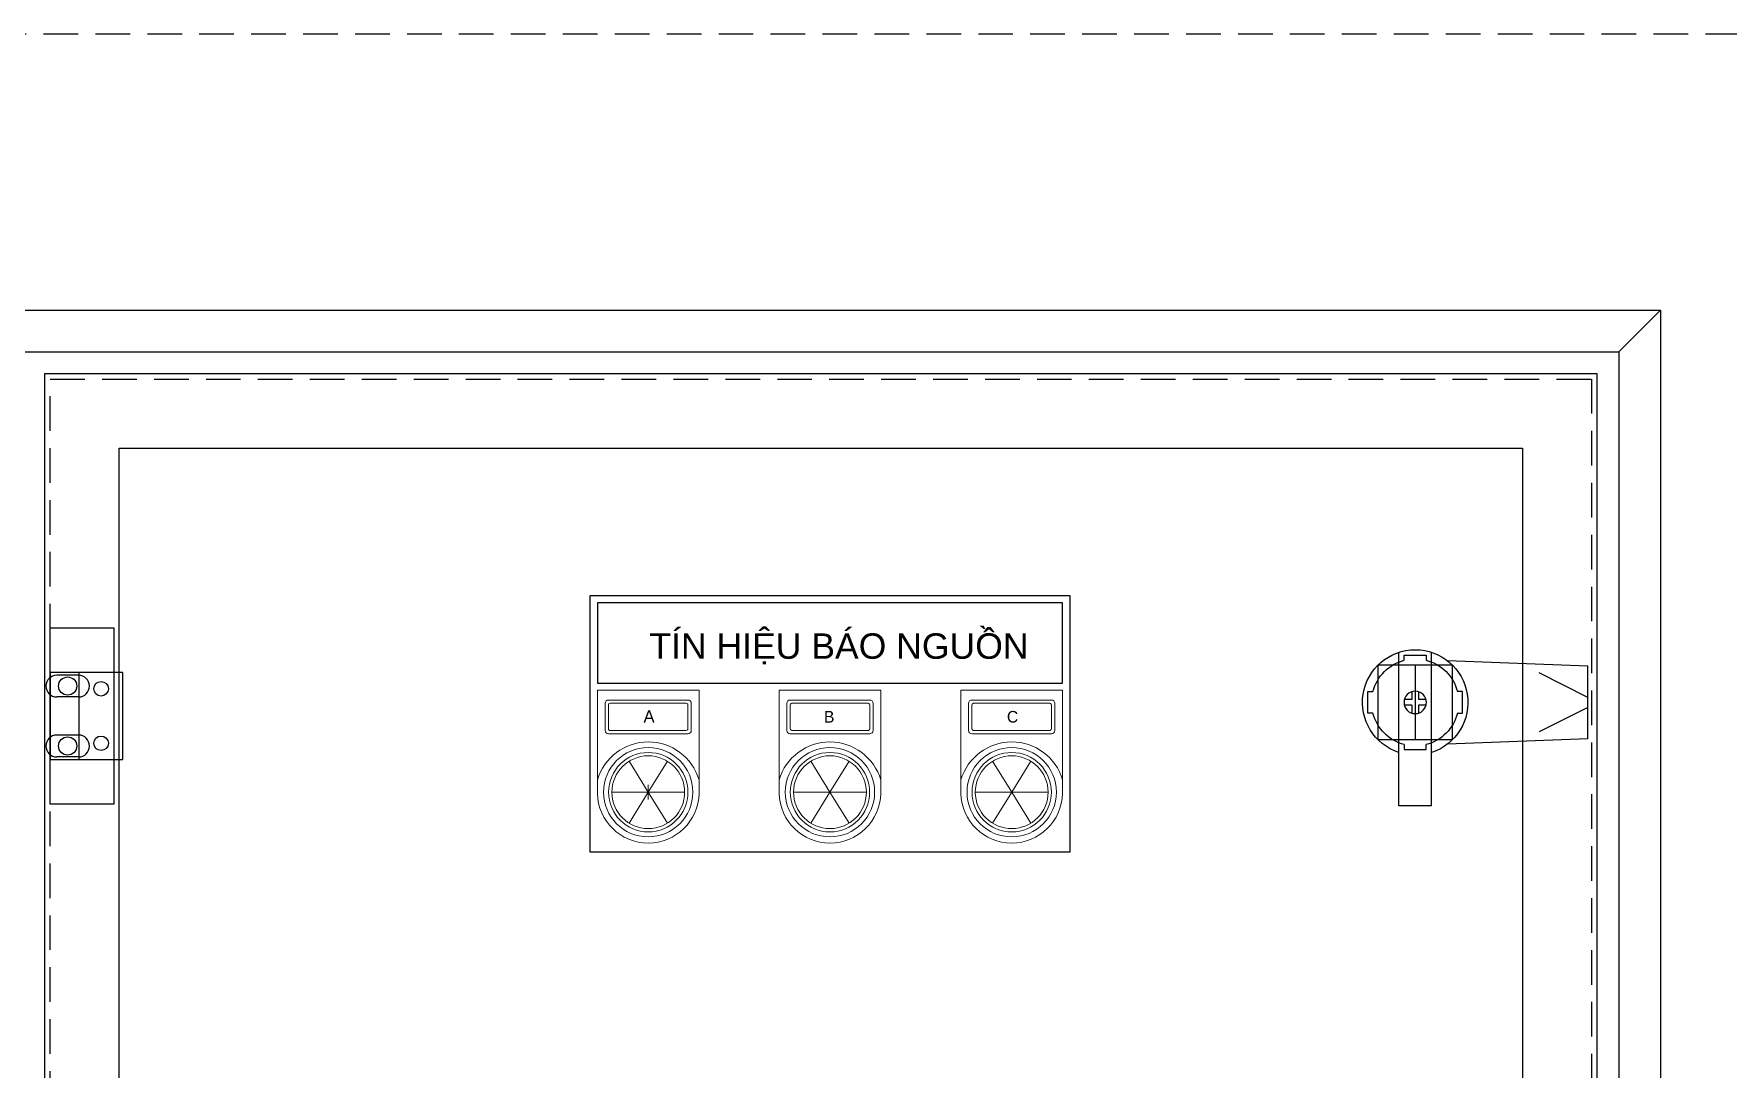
# Model space of a CAD drawing. Header units: millimetres. Extents: x 0 to 6126, y 0 to 4331.
# Drawn here: x 1880.7 to 2346.8, y 3712.5 to 3997.5 of the extents above; entities that cross this region are included whole.
import ezdxf
from ezdxf.enums import TextEntityAlignment as Align

# ---------------------------------------------------------------- set-up
doc = ezdxf.new("R2010")
doc.units = ezdxf.units.MM
doc.linetypes.add('HIDDEN2', pattern=[4.7625, 3.175, -1.5875])
for name, color, linetype in [('01', 7, 'HIDDEN2'), ('DIMENSION', 4, 'Continuous'), ('HEATER', 1, 'Continuous'), ('Text', 4, 'Continuous'), ('TEXTE', 131, 'Continuous'), ('THIET BI', 2, 'Continuous')]:
    doc.layers.add(name, color=color, linetype=linetype)
doc.layers.add('07', color=5, linetype='Continuous', lineweight=5)
doc.styles.add('Arial-Black', font='txt')
doc.styles.add('chuviet', font='arial.ttf')

# ---------------------------------------------------------------- blocks, each defined once
blk = doc.blocks.new('ovan6x9')
at = {"color": 2}
for p, q in [((2, 6), (8, 6)), ((2, 0), (8, 0))]:
    blk.add_line(p, q, dxfattribs=at)
for centre, start, end in [((2, 3), 90, 270), ((8, 3), 270, 90)]:
    blk.add_arc(centre, 3, start, end, dxfattribs=at)
blk = doc.blocks.new('HL036-1-1')
at = {"color": 1}
blk.add_line((9.5, 36.25), (9.5, 12.25), dxfattribs=at)
for points in [[(0, 48.5), (17.5, 48.5), (17.5, 0), (0, 0)], [(-2.5, 12.25), (17.5, 12.25), (17.5, 36.25), (-2.5, 36.25)]]:
    blk.add_lwpolyline(points, close=True, dxfattribs=at)
for centre, radius in [((3.5, 31.75), 2), ((12.7, 32.5), 2.5), ((3.5, 16.75), 2), ((12.7, 16), 2.5)]:
    blk.add_circle(centre, radius, dxfattribs=at)
blk = doc.blocks.new('SDGFGHGHG')
at = {"layer": 'HEATER'}
for p, q in [((860935.94, 570742.02), (860935.94, 570784.31)), ((860944.94, 570742.02), (860944.94, 570784.31)), ((860892.94, 570780.52), (860931.57, 570781.99)), ((860892.94, 570760.52), (860892.94, 570780.52)), ((860892.94, 570771.9), (860906.33, 570778.66)), ((860937.46, 570771.28), (860939.54, 570771.28)), ((860939.54, 570773.47), (860939.54, 570771.28)), ((860941.34, 570773.47), (860941.34, 570771.28)), ((860941.34, 570771.28), (860943.43, 570771.28)), ((860892.94, 570769.15), (860906.33, 570762.38)), ((860937.46, 570769.77), (860939.54, 570769.77)), ((860939.54, 570769.77), (860939.54, 570767.58)), ((860941.34, 570769.77), (860941.34, 570767.58)), ((860941.34, 570769.77), (860943.43, 570769.77)), ((860892.94, 570760.52), (860931.57, 570759.05)), ((860935.94, 570742.02), (860944.94, 570742.02))]:
    blk.add_line(p, q, dxfattribs=at)
blk.add_circle((860940.44, 570770.52), 3.08, dxfattribs=at)
blk.add_arc((860940.44, 570770.52), 14.5, 288.08, 251.92, dxfattribs=at)
blk = doc.blocks.new('SĐFHGGH')
at = {"layer": 'HEATER'}
for points in [[(860943.44, 570717.03), (860943.44, 570718.41), (860937.44, 570718.41), (860937.44, 570717.03)], [(860928.83, 570702.41), (860927.44, 570702.41), (860927.44, 570708.41), (860928.83, 570708.41)], [(860952.06, 570702.41), (860953.44, 570702.41), (860953.44, 570708.41), (860952.06, 570708.41)], [(860943.44, 570693.79), (860943.44, 570692.41), (860937.44, 570692.41), (860937.44, 570693.79)]]:
    blk.add_lwpolyline(points, dxfattribs=at)
for start, end in [(104.4775, 165.5225), (14.4775, 75.5225), (194.4775, 255.5225), (284.4775, 345.5225)]:
    blk.add_arc((860940.44, 570705.41), 12, start, end, dxfattribs=at)
blk = doc.blocks.new('MS722')
for name, p in [('SDGFGHGHG', (-860940.44, -570770.52)), ('SĐFHGGH', (-860940.44, -570705.41))]:
    blk.add_blockref(name, p)
blk = doc.blocks.new('Den Bao - TC _ Phase - S')
at = {"layer": '01', "color": 4, "linetype": 'Continuous', "lineweight": 5, "ltscale": 5}
blk.add_lwpolyline([(1577.03, 3244.86), (1603.22, 3244.86, 0.414214), (1603.78, 3245.43), (1603.78, 3253.64, 0.414214), (1603.22, 3254.21), (1577.03, 3254.21, 0.414214), (1576.46, 3253.64), (1576.46, 3245.43, 0.414214)], format="xyb", close=True, dxfattribs=at)
at = {"layer": '07', "color": 171, "linetype": 'Continuous', "lineweight": 5}
for p, q in [((1572.65, 3258.67), (1607.6, 3258.67)), ((1572.65, 3223.22), (1572.65, 3258.67)), ((1607.6, 3223.22), (1607.6, 3258.67))]:
    blk.add_line(p, q, dxfattribs=at)
at = {"layer": '07', "color": 2, "linetype": 'Continuous', "lineweight": 5, "ltscale": 3}
for p, q in [((1583.54, 3234.28), (1590.12, 3223.62)), ((1596.7, 3234.28), (1590.12, 3223.62)), ((1590.12, 3223.62), (1577.6, 3223.62)), ((1583.54, 3212.97), (1590.12, 3223.62)), ((1596.7, 3212.97), (1590.12, 3223.62)), ((1590.13, 3223.62), (1602.65, 3223.62))]:
    blk.add_line(p, q, dxfattribs=at)
at = {"layer": '07', "color": 6, "linetype": 'Continuous', "lineweight": 5, "ltscale": 3}
blk.add_lwpolyline([(1576.46, 3243.72), (1603.78, 3243.72, 0.414214), (1604.92, 3244.86), (1604.92, 3254.21, 0.414214), (1603.78, 3255.34), (1576.46, 3255.34, 0.414214), (1575.32, 3254.21), (1575.32, 3244.86, 0.414214)], format="xyb", close=True, dxfattribs=at)
at = {"layer": '07', "color": 2, "linetype": 'Continuous', "lineweight": 5, "ltscale": 3}
blk.add_circle((1590.13, 3223.62), 12.52, dxfattribs=at)
at = {"layer": '07', "color": 171, "linetype": 'Continuous', "lineweight": 5}
for centre, radius, start, end in [((1590.13, 3222.69), 18.23, 16.53877, 163.56934), ((1590.12, 3223.62), 17.48, 181.32642, 358.67358)]:
    blk.add_arc(centre, radius, start, end, dxfattribs=at)
at = {"layer": 'DIMENSION', "color": 133, "linetype": 'Continuous', "lineweight": 5}
for centre, radius in [((1590.12, 3223.62), 15.36), ((1590.13, 3223.62), 13.65)]:
    blk.add_circle(centre, radius, dxfattribs=at)
at = {"layer": '01', "color": 2, "linetype": 'Continuous', "lineweight": 5, "style": 'Arial-Black'}
blk.add_attdef('T-SP', text='', height=3, dxfattribs=at).set_placement((1590.41, 3247.57), align=Align.CENTER)
blk = doc.blocks.new('Centre')
at = {"layer": '07', "color": 1, "linetype": 'Continuous', "lineweight": 5}
for p, q in [((48340.87, -2661.67), (48345.87, -2661.67)), ((48343.37, -2659.17), (48343.37, -2664.17))]:
    blk.add_line(p, q, dxfattribs=at)
blk = doc.blocks.new('Den Bao - TC _ Phase - R')
at = {"layer": '01', "color": 4, "linetype": 'Continuous', "lineweight": 5, "ltscale": 5}
blk.add_lwpolyline([(1477.03, 3244.86), (1503.22, 3244.86, 0.414214), (1503.78, 3245.43), (1503.78, 3253.64, 0.414214), (1503.22, 3254.21), (1477.03, 3254.21, 0.414214), (1476.46, 3253.64), (1476.46, 3245.43, 0.414214)], format="xyb", close=True, dxfattribs=at)
at = {"layer": '07', "color": 171, "linetype": 'Continuous', "lineweight": 5}
for p, q in [((1472.65, 3223.22), (1472.65, 3258.67)), ((1472.65, 3258.67), (1507.6, 3258.67)), ((1507.6, 3223.22), (1507.6, 3258.67))]:
    blk.add_line(p, q, dxfattribs=at)
at = {"layer": '07', "color": 1, "linetype": 'Continuous', "lineweight": 5, "ltscale": 3}
for p, q in [((1483.54, 3234.28), (1490.12, 3223.62)), ((1496.7, 3234.28), (1490.12, 3223.62)), ((1490.12, 3223.62), (1477.6, 3223.62)), ((1483.54, 3212.97), (1490.12, 3223.62)), ((1496.7, 3212.97), (1490.12, 3223.62)), ((1490.13, 3223.62), (1502.65, 3223.62))]:
    blk.add_line(p, q, dxfattribs=at)
at = {"layer": '07', "color": 6, "linetype": 'Continuous', "lineweight": 5, "ltscale": 3}
blk.add_lwpolyline([(1476.46, 3243.72), (1503.78, 3243.72, 0.414214), (1504.92, 3244.86), (1504.92, 3254.21, 0.414214), (1503.78, 3255.34), (1476.46, 3255.34, 0.414214), (1475.32, 3254.21), (1475.32, 3244.86, 0.414214)], format="xyb", close=True, dxfattribs=at)
at = {"layer": '07', "color": 1, "linetype": 'Continuous', "lineweight": 5, "ltscale": 3}
blk.add_circle((1490.13, 3223.62), 12.52, dxfattribs=at)
at = {"layer": '07', "color": 171, "linetype": 'Continuous', "lineweight": 5}
for centre, radius, start, end in [((1490.13, 3222.69), 18.23, 16.53877, 163.56934), ((1490.12, 3223.62), 17.48, 181.32642, 358.67358)]:
    blk.add_arc(centre, radius, start, end, dxfattribs=at)
at = {"layer": 'DIMENSION', "color": 133, "linetype": 'Continuous', "lineweight": 5}
for centre, radius in [((1490.12, 3223.62), 15.36), ((1490.13, 3223.62), 13.65)]:
    blk.add_circle(centre, radius, dxfattribs=at)
at = {"layer": '07', "color": 6, "linetype": 'ByBlock', "lineweight": 5}
blk.add_blockref('Centre', (-46853.25, 5885.29), dxfattribs=at)
at = {"layer": '01', "color": 2, "linetype": 'Continuous', "lineweight": 5, "style": 'Arial-Black'}
blk.add_attdef('T-SP', text='', height=3, dxfattribs=at).set_placement((1490.41, 3247.57), align=Align.CENTER)
blk = doc.blocks.new('Den Bao - TC _ Phase - T')
at = {"layer": '01', "color": 4, "linetype": 'Continuous', "lineweight": 5, "ltscale": 5}
blk.add_lwpolyline([(1677.03, 3244.86), (1703.22, 3244.86, 0.414214), (1703.78, 3245.43), (1703.78, 3253.64, 0.414214), (1703.22, 3254.21), (1677.03, 3254.21, 0.414214), (1676.46, 3253.64), (1676.46, 3245.43, 0.414214)], format="xyb", close=True, dxfattribs=at)
at = {"layer": '07', "color": 171, "linetype": 'Continuous', "lineweight": 5}
for p, q in [((1672.65, 3258.67), (1707.6, 3258.67)), ((1672.65, 3223.22), (1672.65, 3258.67)), ((1707.6, 3223.22), (1707.6, 3258.67))]:
    blk.add_line(p, q, dxfattribs=at)
at = {"layer": '07', "color": 3, "linetype": 'Continuous', "lineweight": 5, "ltscale": 3}
for p, q in [((1683.54, 3234.28), (1690.12, 3223.62)), ((1696.7, 3234.28), (1690.12, 3223.62)), ((1690.12, 3223.62), (1677.6, 3223.62)), ((1683.54, 3212.97), (1690.12, 3223.62)), ((1696.7, 3212.97), (1690.12, 3223.62)), ((1690.13, 3223.62), (1702.65, 3223.62))]:
    blk.add_line(p, q, dxfattribs=at)
at = {"layer": '07', "color": 6, "linetype": 'Continuous', "lineweight": 5, "ltscale": 3}
blk.add_lwpolyline([(1676.46, 3243.72), (1703.78, 3243.72, 0.414214), (1704.92, 3244.86), (1704.92, 3254.21, 0.414214), (1703.78, 3255.34), (1676.46, 3255.34, 0.414214), (1675.32, 3254.21), (1675.32, 3244.86, 0.414214)], format="xyb", close=True, dxfattribs=at)
at = {"layer": '07', "color": 3, "linetype": 'Continuous', "lineweight": 5, "ltscale": 3}
blk.add_circle((1690.13, 3223.62), 12.52, dxfattribs=at)
at = {"layer": '07', "color": 171, "linetype": 'Continuous', "lineweight": 5}
for centre, radius, start, end in [((1690.13, 3222.69), 18.23, 16.53877, 163.56934), ((1690.12, 3223.62), 17.48, 181.32642, 358.67358)]:
    blk.add_arc(centre, radius, start, end, dxfattribs=at)
at = {"layer": 'DIMENSION', "color": 133, "linetype": 'Continuous', "lineweight": 5}
for centre, radius in [((1690.12, 3223.62), 15.36), ((1690.13, 3223.62), 13.65)]:
    blk.add_circle(centre, radius, dxfattribs=at)
at = {"layer": '01', "color": 2, "linetype": 'Continuous', "lineweight": 5, "style": 'Arial-Black'}
blk.add_attdef('T-SP', text='', height=3, dxfattribs=at).set_placement((1690.41, 3247.57), align=Align.CENTER)

msp = doc.modelspace()

# ---------------------------------------------------------------- linework, layer by layer
at = {"color": 7, "ltscale": 3}
msp.add_line((2316.74, 3909.96), (2328.24, 3921.46), dxfattribs=at)
at = {"ltscale": 3}
msp.add_line((2260.74, 3823.71), (2260.74, 3803.21), dxfattribs=at)
at = {"color": 7, "linetype": 'HIDDEN2', "ltscale": 3}
msp.add_lwpolyline([(1826.24, 3997.46), (2923.24, 3997.46), (2923.24, 2500.46), (1826.24, 2500.46)], close=True, dxfattribs=at)
at = {"color": 7, "ltscale": 3}
for points in [[(1866.24, 3921.46), (2328.24, 3921.46), (2328.24, 2540.46), (1866.24, 2540.46)], [(1877.74, 3909.96), (2316.74, 3909.96), (2316.74, 2551.96), (1877.74, 2551.96)]]:
    msp.add_lwpolyline(points, close=True, dxfattribs=at)
at = {"color": 6, "ltscale": 3}
msp.add_lwpolyline([(1883.74, 3903.96), (2310.74, 3903.96), (2310.74, 2557.96), (1883.74, 2557.96)], close=True, dxfattribs=at)
at = {"color": 6, "linetype": 'HIDDEN2', "ltscale": 3}
msp.add_lwpolyline([(1885.24, 3902.46), (2309.24, 3902.46), (2309.24, 2559.46), (1885.24, 2559.46)], close=True, dxfattribs=at)
at = {"color": 3, "ltscale": 3}
msp.add_lwpolyline([(1904.24, 3883.46), (2290.24, 3883.46), (2290.24, 2578.46), (1904.24, 2578.46)], close=True, dxfattribs=at)
at = {"color": 2, "ltscale": 3}
msp.add_lwpolyline([(2270.99, 3823.71), (2250.49, 3823.71), (2250.49, 3803.21), (2270.99, 3803.21)], close=True, dxfattribs=at)
at = {"layer": 'THIET BI', "color": 7, "linetype": 'Continuous', "ltscale": 0.5}
for points in [[(2165.72, 3772.28), (2033.76, 3772.28), (2033.76, 3842.88), (2165.72, 3842.88)], [(2035.76, 3818.79), (2163.72, 3818.79), (2163.72, 3840.88), (2035.76, 3840.88)]]:
    msp.add_lwpolyline(points, close=True, dxfattribs=at)

# ---------------------------------------------------------------- block references
at = {"color": 7, "rotation": 180}
for name, p in [('HL036-1-1', (1902.74, 3833.96)), ('ovan6x9', (1895.04, 3820.96)), ('ovan6x9', (1895.04, 3804.46))]:
    msp.add_blockref(name, p, dxfattribs=at)
at = {"color": 7, "xscale": -1}
msp.add_blockref('MS722', (2260.74, 3813.46), dxfattribs=at)
at = {"layer": 'Text', "color": 2, "linetype": 'Continuous', "lineweight": 0}
ref = msp.add_blockref('Den Bao - TC _ Phase - R', (857.65, 1209.85), dxfattribs=dict(at, xscale=0.7999999998137355, yscale=0.7999999998137355, zscale=0.7999999998137355))
ref.add_attrib('T-SP', 'A', dxfattribs={"layer": '01', "color": 2, "linetype": 'Continuous', "lineweight": 5, "height": 3.4}).set_placement((2049.97, 3807.91), align=Align.CENTER)
ref = msp.add_blockref('Den Bao - TC _ Phase - S', (3371.84, 1209.85), dxfattribs=dict(at, xscale=-0.7999999998137355, yscale=0.8000000000465661, zscale=0.8000000000465661))
ref.add_attrib('T-SP', 'B', dxfattribs={"layer": '01', "color": 2, "linetype": 'Continuous', "lineweight": 5, "height": 3.2}).set_placement((2099.54, 3807.9), align=Align.CENTER)
ref = msp.add_blockref('Den Bao - TC _ Phase - T', (797.64, 1209.85), dxfattribs=dict(at, xscale=0.7999999998137355, yscale=0.7999999998137355, zscale=0.7999999998137355))
ref.add_attrib('T-SP', 'C', dxfattribs={"layer": '01', "color": 2, "linetype": 'Continuous', "lineweight": 5, "height": 3.2}).set_placement((2149.97, 3807.91), align=Align.CENTER)

# ---------------------------------------------------------------- texts
at = {"layer": 'TEXTE', "color": 7, "linetype": 'Continuous', "ltscale": 0.5, "style": 'chuviet'}
msp.add_text('TÍN HIỆU BÁO NGUỒN', height=7, dxfattribs=at).set_placement((2102.21, 3825.47), align=Align.CENTER)

doc.saveas('drawing.dxf')
